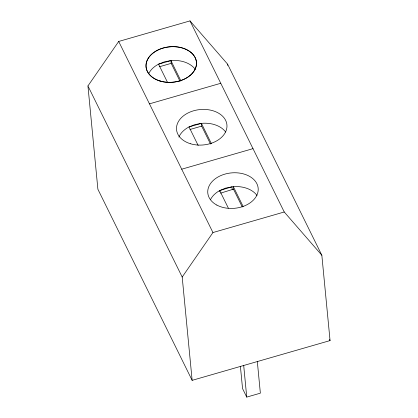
<?xml version="1.0" encoding="UTF-8"?>
<svg xmlns="http://www.w3.org/2000/svg" width="418" height="418" viewBox="0 0 418 418"><rect width="100%" height="100%" fill="white"/><g stroke="black" fill="none" stroke-linecap="round" stroke-linejoin="round"><path stroke-width="0.63" d="M87.942 85.941L118.691 41.455L189.991 20.9L227.585 64.147L321.839 255.241L330.058 340.586L192.144 380.349L97.89 189.255L87.942 85.941L182.196 277.035L192.144 380.349M182.196 277.035L212.945 232.549L284.245 211.994L321.839 255.241M210.437 199.741A25.305 17.77 -5.5 0 1 219.701 190.577L225.527 188.121L233.333 186.647A25.305 17.77 -5.5 0 1 257.002 195.499M219.805 191.679L219.701 190.577L231.953 186.778L232.22 189.537L220.579 193.147M195.216 69.31A25.305 17.77 -5.5 0 0 170.915 60.6L158.542 64.168A25.305 17.77 -5.5 0 0 148.667 73.735M159.425 66.749L171.181 63.358L170.915 60.6L164.452 61.822L158.542 64.168L167.675 82.68M149.461 103.847L220.767 83.287M225.699 132.072A25.305 17.77 -5.5 0 0 201.403 123.362L189.025 126.931A25.305 17.77 -5.5 0 0 178.894 137.067M189.913 129.512L201.664 126.121L201.403 123.362L194.94 124.585L189.025 126.931L198.158 145.443M181.699 169.206L253.005 148.651M240.428 366.602L242.55 388.588L246.745 397.1L260.367 393.171L257.316 361.481M232.22 189.537L233.599 189.406L242.252 206.947M189.991 20.9L284.245 211.994M329.488 339.432L330.058 340.586M243.14 206.523L233.333 186.647L233.599 189.406M170.915 60.6L180.905 80.846M201.403 123.362L211.388 143.609M171.181 63.358L180.027 81.291M201.664 126.121L210.51 144.053M219.701 190.577L228.348 208.117M118.691 41.455L212.945 232.549M227.585 64.147L227.711 65.443M243.694 365.41L246.745 397.1M216.858 205.092A25.305 17.77 -5.5 0 0 257.864 192.379A25.305 17.77 -5.5 0 0 224.2 174.327A25.305 17.77 -5.5 0 0 216.858 205.092M190.571 143.776A25.305 17.77 -5.5 0 0 226.927 124.862A25.305 17.77 -5.5 0 0 187.698 113.132A25.305 17.77 -5.5 0 0 190.571 143.776M160.094 81.061A25.305 17.77 -5.5 0 0 196.444 62.146A25.305 17.77 -5.5 0 0 157.22 50.416A25.305 17.77 -5.5 0 0 160.094 81.061M160.089 81.014A25.305 17.77 -5.5 0 0 196.439 62.099A25.305 17.77 -5.5 0 0 157.215 50.369A25.305 17.77 -5.5 0 0 160.089 81.014"/></g></svg>
